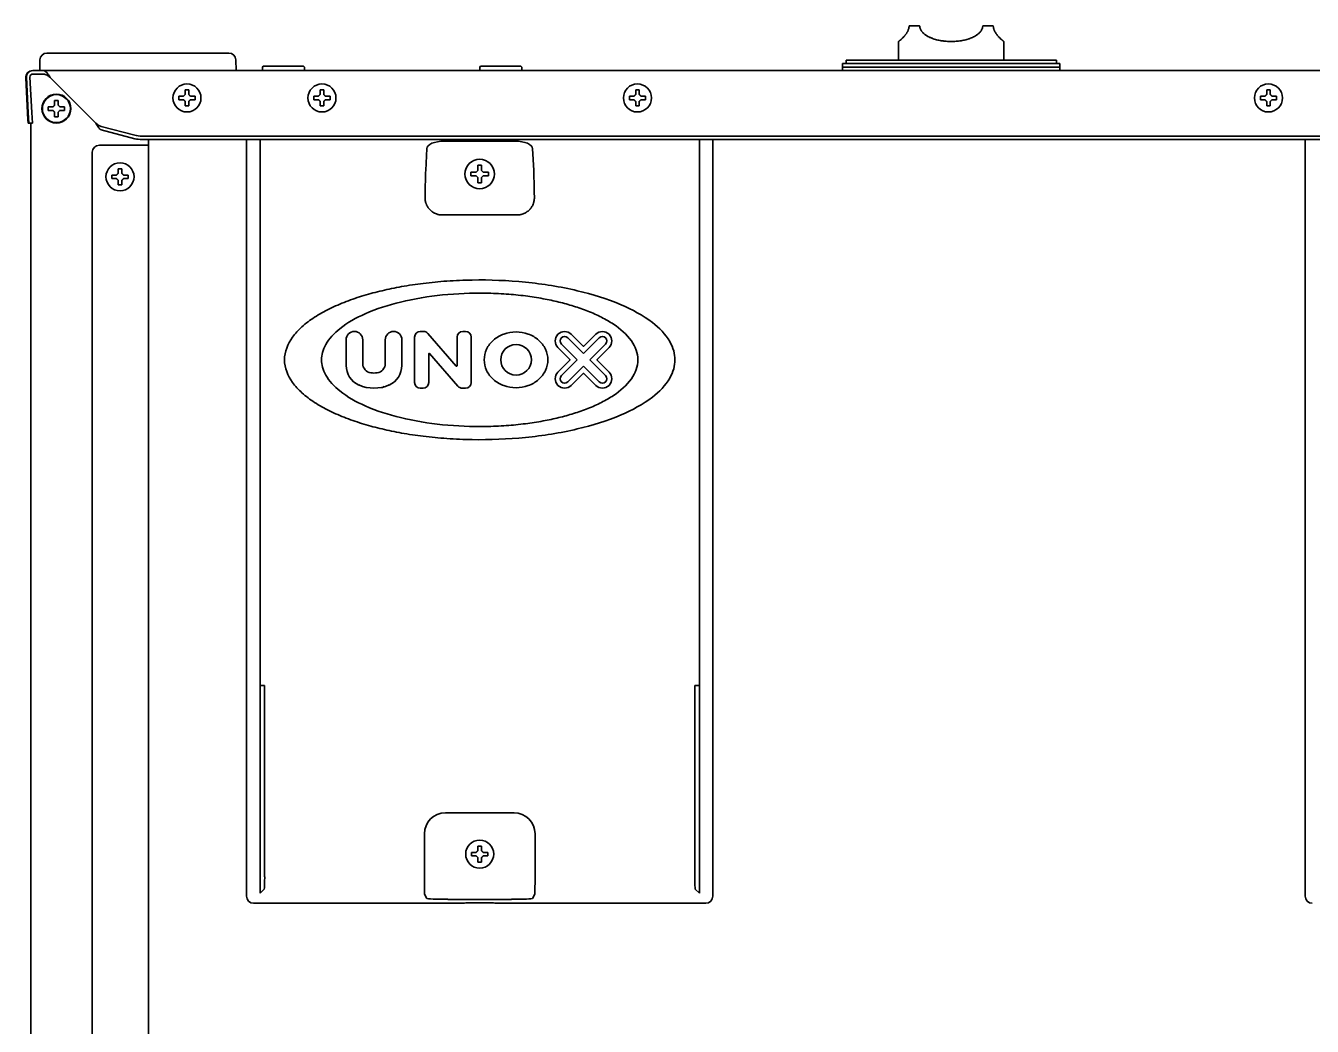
# Model space of a CAD drawing. Extents: x 5809 to 10669, y -850 to 3886.
# Drawn here: x 5819.1 to 6186.1, y 2135.7 to 2421.1 of the extents above; entities that cross this region are included whole.
import ezdxf

# ---------------------------------------------------------------- set-up
doc = ezdxf.new("R2010")
doc.units = 0
doc.header["$LTSCALE"] = 5
doc.layers.add('1', color=7, linetype='CONTINUOUS', true_color=0xffffff)

msp = doc.modelspace()

# ---------------------------------------------------------------- linework, layer by layer
at = {"layer": '1', "color": 7, "linetype": 'Continuous', "lineweight": 35}
for p, q in [((6071.07, 2421.13), (6074.07, 2421.13)), ((6092.07, 2421.13), (6095.07, 2421.13)), ((6068.07, 2416.63), (6068.07, 2411.32)), ((6098.07, 2411.32), (6098.07, 2416.63)), ((5823.07, 2408.33), (5823.13, 2411.36)), ((5825.13, 2413.33), (5830.12, 2413.33)), ((5830.12, 2413.33), (5872.02, 2413.33)), ((5872.02, 2413.33), (5877.02, 2413.33)), ((5879.02, 2411.36), (5879.07, 2408.33)), ((6113.07, 2411.33), (6053.07, 2411.33)), ((6053.07, 2411.33), (6053.07, 2410.33)), ((6113.07, 2410.33), (6113.07, 2411.33)), ((5824.07, 2408.33), (5821.07, 2408.33)), ((6677.07, 2408.33), (5824.07, 2408.33)), ((5886.82, 2409.58), (5886.57, 2409.33)), ((5886.57, 2409.33), (5886.57, 2408.33)), ((5898.32, 2409.58), (5886.82, 2409.58)), ((5898.57, 2409.33), (5898.32, 2409.58)), ((5898.57, 2408.33), (5898.57, 2409.33)), ((5948.82, 2409.58), (5948.57, 2409.33)), ((5948.57, 2409.33), (5948.57, 2408.33)), ((5960.32, 2409.58), (5948.82, 2409.58)), ((5960.57, 2409.33), (5960.32, 2409.58)), ((5960.57, 2408.33), (5960.57, 2409.33)), ((6083.07, 2410.33), (6052.07, 2410.33)), ((6052.07, 2410.33), (6052.07, 2409.33)), ((6052.07, 2409.33), (6052.07, 2408.33)), ((6052.07, 2409.33), (6083.07, 2409.33)), ((6114.07, 2410.33), (6083.07, 2410.33)), ((6114.07, 2409.33), (6083.07, 2409.33)), ((6114.07, 2409.33), (6114.07, 2410.33)), ((6114.07, 2408.33), (6114.07, 2409.33)), ((5819.08, 2406.22), (5819.7, 2394.32)), ((5819.27, 2406.43), (5819.8, 2396.32)), ((5820.27, 2406.48), (5820.8, 2396.37)), ((5824.07, 2407.33), (5821.07, 2407.33)), ((5826.07, 2406.33), (5839.07, 2393.33)), ((5862.77, 2400.53), (5862.77, 2401.03)), ((5862.77, 2400.03), (5862.77, 2400.53)), ((5867.37, 2401.03), (5867.37, 2400.53)), ((5867.37, 2400.53), (5867.37, 2400.03)), ((5901.27, 2400.53), (5901.27, 2401.03)), ((5901.27, 2400.03), (5901.27, 2400.53)), ((5905.87, 2401.03), (5905.87, 2400.53)), ((5905.87, 2400.53), (5905.87, 2400.03)), ((5991.27, 2400.53), (5991.27, 2401.03)), ((5991.27, 2400.03), (5991.27, 2400.53)), ((5995.87, 2401.03), (5995.87, 2400.53)), ((5995.87, 2400.53), (5995.87, 2400.03)), ((6171.27, 2400.53), (6171.27, 2401.03)), ((6171.27, 2400.03), (6171.27, 2400.53)), ((6175.87, 2401.03), (6175.87, 2400.53)), ((6175.87, 2400.53), (6175.87, 2400.03)), ((5825.52, 2397.48), (5825.52, 2397.98)), ((5825.52, 2396.98), (5825.52, 2397.48)), ((5830.12, 2397.98), (5830.12, 2397.48)), ((5830.12, 2397.48), (5830.12, 2396.98)), ((5819.75, 2393.33), (5819.7, 2394.32)), ((5819.75, 2393.33), (5819.96, 2393.34)), ((5819.96, 2393.33), (5819.8, 2396.32)), ((5820.96, 2393.38), (5819.96, 2393.33)), ((5820.57, 2393.35), (5820.57, 1373.93)), ((5820.8, 2396.37), (5820.96, 2393.38)), ((5850.19, 2389.88), (5840.61, 2392.36)), ((5850.19, 2388.91), (5840.61, 2391.39)), ((6648.83, 2389.65), (5852.32, 2389.65)), ((5840.07, 2387.03), (5853.07, 2387.03)), ((6648.83, 2388.69), (5852.32, 2388.69)), ((5854.07, 2387.03), (5853.07, 2387.03)), ((5854.07, 2388.68), (5854.07, 1387.03)), ((5882.07, 2388.69), (5882.07, 2172.82)), ((5885.92, 2388.69), (5885.92, 2232.89)), ((5933.17, 2379.87), (5933.47, 2386.07)), ((5958.68, 2388.21), (5938.47, 2388.21)), ((5963.68, 2386.07), (5963.97, 2379.87)), ((6011.23, 2388.69), (6011.23, 2232.89)), ((6015.07, 2388.69), (6015.07, 2172.82)), ((6184.07, 2388.69), (6184.07, 2172.82)), ((5838.07, 2385.03), (5838.07, 1376.53)), ((5843.67, 2378.03), (5843.67, 2378.53)), ((5848.27, 2378.53), (5848.27, 2378.03)), ((5946.07, 2379.33), (5947.57, 2379.33)), ((5946.07, 2378.83), (5946.07, 2379.33)), ((5946.07, 2378.33), (5946.07, 2378.83)), ((5947.57, 2378.33), (5946.07, 2378.33)), ((5947.57, 2379.33), (5948.07, 2379.83)), ((5948.07, 2377.83), (5947.57, 2378.33)), ((5948.07, 2379.83), (5948.07, 2381.33)), ((5948.07, 2381.33), (5949.07, 2381.33)), ((5949.07, 2381.33), (5949.07, 2379.83)), ((5949.07, 2379.83), (5949.57, 2379.33)), ((5949.57, 2378.33), (5949.07, 2377.83)), ((5949.57, 2379.33), (5951.07, 2379.33)), ((5951.07, 2378.33), (5949.57, 2378.33)), ((5951.07, 2379.33), (5951.07, 2378.83)), ((5951.07, 2378.83), (5951.07, 2378.33)), ((5843.67, 2377.53), (5843.67, 2378.03)), ((5848.27, 2378.03), (5848.27, 2377.53)), ((5948.07, 2376.33), (5948.07, 2377.83)), ((5949.07, 2376.33), (5948.07, 2376.33)), ((5949.07, 2377.83), (5949.07, 2376.33)), ((5959.25, 2367.15), (5937.9, 2367.15)), ((5910.48, 2331.55), (5910.48, 2324.2)), ((5915.19, 2324.79), (5915.19, 2331.55)), ((5921.65, 2331.55), (5921.65, 2324.79)), ((5926.36, 2324.2), (5926.36, 2331.55)), ((5930, 2332.29), (5930, 2319.37)), ((5932.55, 2333.9), (5931.61, 2333.9)), ((5941.88, 2324.02), (5933.77, 2333.35)), ((5942.11, 2332.29), (5942.11, 2324.11)), ((5944.53, 2333.9), (5943.73, 2333.9)), ((5946.15, 2319.37), (5946.15, 2332.29)), ((5973.71, 2332.12), (5978.18, 2327.64)), ((5978.09, 2329.73), (5974.7, 2333.11)), ((5978.18, 2327.64), (5982.66, 2332.12)), ((5981.66, 2333.11), (5978.28, 2329.73)), ((5934.04, 2319.37), (5934.04, 2327.55)), ((5934.27, 2327.64), (5942.38, 2318.31)), ((5970.9, 2329.31), (5974.28, 2325.92)), ((5976.37, 2325.83), (5971.89, 2330.3)), ((5984.48, 2330.3), (5980, 2325.83)), ((5982.09, 2325.92), (5985.47, 2329.31)), ((5974.28, 2325.73), (5970.9, 2322.35)), ((5971.89, 2321.35), (5976.37, 2325.83)), ((5978.18, 2324.01), (5973.71, 2319.53)), ((5982.66, 2319.53), (5978.18, 2324.01)), ((5980, 2325.83), (5984.48, 2321.35)), ((5985.47, 2322.35), (5982.09, 2325.73)), ((5974.7, 2318.54), (5978.09, 2321.92)), ((5978.28, 2321.92), (5981.66, 2318.54)), ((5931.61, 2317.75), (5932.42, 2317.75)), ((5943.6, 2317.75), (5944.53, 2317.75)), ((5885.92, 2232.89), (5885.92, 2173.67)), ((5887.23, 2232.89), (5885.92, 2232.89)), ((5887.23, 2178.37), (5887.23, 2232.89)), ((6009.91, 2178.37), (6009.91, 2232.89)), ((6009.91, 2232.89), (6011.23, 2232.89)), ((6011.23, 2232.89), (6011.23, 2173.67)), ((5938.79, 2196.61), (5958.36, 2196.61)), ((5932.79, 2178.37), (5932.79, 2190.61)), ((5964.36, 2190.61), (5964.36, 2178.37)), ((5946.27, 2184.83), (5946.27, 2185.33)), ((5946.27, 2184.33), (5946.27, 2184.83)), ((5950.87, 2185.33), (5950.87, 2184.83)), ((5950.87, 2184.83), (5950.87, 2184.33)), ((5885.92, 2173.67), (5887.11, 2174.87)), ((5933.47, 2172.17), (5932.87, 2173.37)), ((5964.27, 2173.37), (5963.68, 2172.17)), ((6011.23, 2173.67), (6010.03, 2174.87)), ((5942.24, 2170.83), (5884.07, 2170.83)), ((5957.68, 2171.93), (5939.47, 2171.93)), ((5952.07, 2170.9), (5945.07, 2170.9)), ((6013.07, 2170.83), (5954.9, 2170.83))]:
    msp.add_line(p, q, dxfattribs=at)
for centre, radius in [((5865.07, 2400.53), 4), ((5903.57, 2400.53), 4), ((5993.57, 2400.53), 4), ((6173.57, 2400.53), 4), ((5827.82, 2397.48), 4.13), ((5827.82, 2397.48), 4), ((5845.97, 2378.03), 4), ((5958.94, 2325.83), 4.37), ((5948.57, 2184.83), 4)]:
    msp.add_circle(centre, radius, dxfattribs=at)
for centre, radius, start, end in [((5825.13, 2411.33), 2, 90, 179), ((5877.02, 2411.33), 2, 1, 90), ((5821.07, 2406.33), 2, 90, 183), ((5821.07, 2406.53), 1.8, 90, 183), ((5821.07, 2406.53), 0.8, 90, 183), ((5840.07, 2385.03), 2, 90, 180), ((5948.57, 2378.83), 4.2, 0, 180), ((5948.57, 2378.83), 4.2, 180, 0), ((5912.84, 2331.55), 2.36, 0, 180), ((5924.01, 2331.55), 2.36, 0, 180), ((5931.61, 2332.29), 1.62, 90, 180), ((5932.55, 2332.29), 1.62, 41, 90), ((5943.73, 2332.29), 1.62, 90, 180), ((5944.53, 2332.29), 1.62, 0, 90), ((5972.8, 2331.21), 2.69, 45, 225), ((5972.8, 2331.21), 1.29, 45, 225), ((5983.57, 2331.21), 2.69, 315, 135), ((5983.57, 2331.21), 1.29, 315, 135), ((5934.17, 2327.55), 0.135, 41, 180), ((5978.18, 2329.82), 0.135, 225, 315), ((5916.54, 2324.2), 6.06, 180, 246.4218), ((5917.88, 2324.79), 2.69, 180, 262.3377), ((5918.96, 2324.79), 2.69, 277.6623, 0), ((5920.31, 2324.2), 6.06, 293.5782, 0), ((5941.98, 2324.11), 0.135, 221, 0), ((5974.19, 2325.83), 0.135, 315, 45), ((5982.18, 2325.83), 0.135, 135, 225), ((5918.42, 2328.79), 6.73, 262.3377, 277.6623), ((5972.8, 2320.44), 2.69, 135, 315), ((5972.8, 2320.44), 1.29, 135, 315), ((5978.18, 2321.83), 0.135, 45, 135), ((5983.57, 2320.44), 2.69, 225, 45), ((5983.57, 2320.44), 1.29, 225, 45), ((5918.42, 2328.52), 10.77, 246.4218, 293.5782), ((5931.61, 2319.37), 1.62, 180, 270), ((5932.42, 2319.37), 1.62, 270, 0), ((5943.6, 2319.37), 1.62, 221, 270), ((5944.53, 2319.37), 1.62, 270, 0)]:
    msp.add_arc(centre, radius, start, end, dxfattribs=at)
for centre, major_axis, ratio, start_param, end_param in [((5852.32, 2390.43), (-3, 0), 0.258819, 0.785398, 1.570796), ((5852.32, 2389.46), (-3, 0), 0.258819, 0.785398, 1.570796), ((5938.47, 2386.03), (5, 0), 0.436764, 1.570796, 3.124139), ((5958.68, 2386.03), (-5, 0), 0.436764, 3.159046, 4.712389), ((5933.35, 2352.62), (0, 29), 0.017455, 0.349066, 0.828488), ((5963.8, 2352.62), (0, 29), 0.017455, -0.828488, -0.349066), ((5938.79, 2190.61), (-4.24, 4.24), 0.999594, -0.785246, 0.785246), ((5958.36, 2190.61), (4.24, 4.24), 0.999594, 5.497939, 7.068431), ((5932.87, 2178.37), (0, 5), 0.017455, 1.570796, 3.106686), ((5964.27, 2178.37), (0, 5), 0.017455, 3.176499, 4.712389), ((6010.04, 2178.37), (0, 3.5), 0.034921, 1.570796, 3.106686), ((5884.07, 2172.83), (1.42, 1.42), 0.998783, 2.356803, 3.926382), ((6013.07, 2172.83), (-1.42, 1.42), 0.998783, 2.356803, 3.926382), ((6186.07, 2172.83), (1.42, 1.42), 0.998783, 2.356803, 3.926382), ((5939.47, 2172.18), (6, 0), 0.040741, 3.159046, 4.712389), ((5942.24, 2170.88), (1.5, 0), 0.034921, 4.712389, 5.943348), ((5945.07, 2170.84), (1.5, 0), 0.034921, 1.570796, 2.801756), ((5952.07, 2170.84), (-1.5, 0), 0.034921, 3.48143, 4.712389), ((5954.9, 2170.88), (-1.5, 0), 0.034921, 0.339837, 1.570796), ((5957.68, 2172.18), (-6, 0), 0.040741, 1.570796, 3.124139)]:
    msp.add_ellipse(centre, major_axis=major_axis, ratio=ratio, start_param=start_param, end_param=end_param, dxfattribs=at)
at = {"layer": '1', "color": 7, "linetype": 'Continuous', "lineweight": 35, "extrusion": (0, 0, -1)}
msp.add_ellipse((5887.11, 2178.37), major_axis=(0, 3.5), ratio=0.034921, start_param=1.570796, end_param=3.106686, dxfattribs=at)
at = {"layer": '1', "color": 7, "linetype": 'Continuous', "lineweight": 35}
for points, knots in [([(6071.07, 2421.13), (6071.07, 2421.07), (6071.07, 2421.01), (6071.06, 2420.89), (6071.06, 2420.83), (6071.04, 2420.65), (6071.02, 2420.54), (6070.97, 2420.31), (6070.93, 2420.21), (6070.86, 2420), (6070.83, 2419.9), (6070.77, 2419.78), (6070.76, 2419.76), (6070.74, 2419.71), (6070.73, 2419.69), (6070.7, 2419.62), (6070.68, 2419.57), (6070.61, 2419.44), (6070.56, 2419.36), (6070.47, 2419.19), (6070.42, 2419.12), (6070.32, 2418.97), (6070.27, 2418.89), (6070.2, 2418.79), (6070.17, 2418.76), (6070.12, 2418.69), (6070.1, 2418.66), (6070.02, 2418.56), (6069.97, 2418.5), (6069.87, 2418.38), (6069.82, 2418.32), (6069.73, 2418.21), (6069.68, 2418.15), (6069.44, 2417.89), (6069.27, 2417.71), (6069.06, 2417.51), (6069.02, 2417.47), (6068.94, 2417.4), (6068.83, 2417.29), (6068.73, 2417.2), (6068.54, 2417.02), (6068.43, 2416.93), (6068.32, 2416.83), (6068.29, 2416.81), (6068.26, 2416.78), (6068.24, 2416.77), (6068.23, 2416.76), (6068.19, 2416.72), (6068.13, 2416.68), (6068.1, 2416.65), (6068.08, 2416.63), (6068.07, 2416.63), (6068.07, 2416.63)], [0, 0, 0, 0, 0.015661, 0.015661, 0.031322, 0.031322, 0.062644, 0.062644, 0.093966, 0.093966, 0.125288, 0.125288, 0.133118, 0.133118, 0.140949, 0.140949, 0.15661, 0.15661, 0.187932, 0.187932, 0.219254, 0.219254, 0.250576, 0.250576, 0.266237, 0.266237, 0.281898, 0.281898, 0.31322, 0.31322, 0.344542, 0.344542, 0.375864, 0.375864, 0.501151, 0.501151, 0.532473, 0.532473, 0.563795, 0.626439, 0.626439, 0.751727, 0.751727, 0.783049, 0.79871, 0.79871, 0.814371, 0.814371, 0.877015, 0.939659, 0.939659, 1, 1, 1, 1]), ([(6092.07, 2421.13), (6092.07, 2421.07), (6092.07, 2421.01), (6092.06, 2420.89), (6092.05, 2420.83), (6092.03, 2420.65), (6092, 2420.54), (6091.93, 2420.31), (6091.88, 2420.2), (6091.79, 2420), (6091.73, 2419.9), (6091.65, 2419.75), (6091.61, 2419.71), (6091.55, 2419.62), (6091.52, 2419.57), (6091.42, 2419.44), (6091.35, 2419.35), (6091.2, 2419.19), (6091.13, 2419.11), (6090.97, 2418.96), (6090.89, 2418.89), (6090.76, 2418.79), (6090.72, 2418.75), (6090.64, 2418.69), (6090.59, 2418.65), (6090.46, 2418.56), (6090.37, 2418.49), (6090.1, 2418.31), (6089.92, 2418.2), (6089.54, 2417.99), (6089.34, 2417.89), (6088.94, 2417.71), (6088.74, 2417.63), (6088.42, 2417.51), (6088.32, 2417.47), (6088.11, 2417.39), (6088, 2417.36), (6087.67, 2417.26), (6087.46, 2417.19), (6086.8, 2417.02), (6086.35, 2416.93), (6085.66, 2416.81), (6085.43, 2416.78), (6085.08, 2416.74), (6084.9, 2416.72), (6084.73, 2416.7), (6084.61, 2416.69), (6084.55, 2416.69), (6084.02, 2416.64), (6083.54, 2416.63), (6082.6, 2416.63), (6082.13, 2416.64), (6081.42, 2416.7), (6081.19, 2416.72), (6080.84, 2416.77), (6080.72, 2416.78), (6080.49, 2416.82), (6080.37, 2416.83), (6079.8, 2416.93), (6079.35, 2417.02), (6078.69, 2417.19), (6078.47, 2417.26), (6078.04, 2417.39), (6077.83, 2417.47), (6077.52, 2417.58), (6077.42, 2417.62), (6077.21, 2417.71), (6077.11, 2417.75), (6076.81, 2417.89), (6076.61, 2417.99), (6076.32, 2418.15), (6076.23, 2418.2), (6076.04, 2418.31), (6075.95, 2418.37), (6075.77, 2418.49), (6075.68, 2418.56), (6075.55, 2418.65), (6075.51, 2418.69), (6075.42, 2418.75), (6075.38, 2418.79), (6075.26, 2418.89), (6075.18, 2418.96), (6075.02, 2419.11), (6074.94, 2419.19), (6074.8, 2419.35), (6074.73, 2419.44), (6074.63, 2419.57), (6074.59, 2419.62), (6074.53, 2419.71), (6074.5, 2419.75), (6074.41, 2419.9), (6074.36, 2420), (6074.29, 2420.15), (6074.26, 2420.2), (6074.23, 2420.29), (6074.22, 2420.31), (6074.2, 2420.37), (6074.19, 2420.4), (6074.15, 2420.54), (6074.12, 2420.65), (6074.09, 2420.83), (6074.09, 2420.89), (6074.08, 2420.98), (6074.08, 2421.01), (6074.07, 2421.07), (6074.07, 2421.1), (6074.07, 2421.13)], [0, 0, 0, 0, 0.007812, 0.007812, 0.015625, 0.015625, 0.03125, 0.03125, 0.046875, 0.046875, 0.0625, 0.0625, 0.070312, 0.070312, 0.078125, 0.078125, 0.09375, 0.09375, 0.109375, 0.109375, 0.125, 0.125, 0.132812, 0.132812, 0.140625, 0.140625, 0.15625, 0.15625, 0.1875, 0.1875, 0.21875, 0.21875, 0.25, 0.25, 0.265625, 0.265625, 0.28125, 0.28125, 0.3125, 0.3125, 0.375, 0.375, 0.40625, 0.40625, 0.421875, 0.429687, 0.429687, 0.4375, 0.4375, 0.5, 0.5, 0.5625, 0.5625, 0.59375, 0.59375, 0.609375, 0.609375, 0.625, 0.625, 0.6875, 0.6875, 0.71875, 0.71875, 0.75, 0.75, 0.765625, 0.765625, 0.78125, 0.78125, 0.8125, 0.8125, 0.828125, 0.828125, 0.84375, 0.84375, 0.859375, 0.859375, 0.867187, 0.867187, 0.875, 0.875, 0.890625, 0.890625, 0.90625, 0.90625, 0.921875, 0.921875, 0.929688, 0.929688, 0.9375, 0.9375, 0.953125, 0.953125, 0.960938, 0.960938, 0.964844, 0.964844, 0.96875, 0.96875, 0.984375, 0.984375, 0.992188, 0.992188, 0.996094, 0.996094, 1, 1, 1, 1]), ([(6098.07, 2416.63), (6098.07, 2416.63), (6098.05, 2416.64), (6097.98, 2416.7), (6097.95, 2416.72), (6097.89, 2416.78), (6097.85, 2416.81), (6097.78, 2416.87), (6097.75, 2416.9), (6097.71, 2416.93), (6097.68, 2416.96), (6097.67, 2416.97), (6097.6, 2417.03), (6097.48, 2417.13), (6097.35, 2417.26), (6097.2, 2417.4), (6097.13, 2417.47), (6096.96, 2417.63), (6096.88, 2417.71), (6096.7, 2417.89), (6096.61, 2417.99), (6096.49, 2418.12), (6096.47, 2418.15), (6096.42, 2418.2), (6096.4, 2418.23), (6096.32, 2418.32), (6096.27, 2418.37), (6096.13, 2418.55), (6096.03, 2418.68), (6095.9, 2418.86), (6095.88, 2418.89), (6095.83, 2418.97), (6095.8, 2419), (6095.73, 2419.12), (6095.68, 2419.19), (6095.58, 2419.36), (6095.54, 2419.44), (6095.45, 2419.61), (6095.4, 2419.71), (6095.35, 2419.83), (6095.34, 2419.85), (6095.32, 2419.9), (6095.29, 2419.97), (6095.26, 2420.05), (6095.21, 2420.2), (6095.18, 2420.31), (6095.14, 2420.48), (6095.13, 2420.54), (6095.11, 2420.65), (6095.1, 2420.71), (6095.08, 2420.89), (6095.07, 2421.01), (6095.07, 2421.13)], [0, 0, 0, 0, 0.124495, 0.124495, 0.187031, 0.187031, 0.249567, 0.249567, 0.280835, 0.296469, 0.296469, 0.312103, 0.312103, 0.374639, 0.437175, 0.437175, 0.499711, 0.499711, 0.562247, 0.562247, 0.624783, 0.624783, 0.640418, 0.640418, 0.656052, 0.656052, 0.68732, 0.68732, 0.749856, 0.749856, 0.76549, 0.76549, 0.781124, 0.781124, 0.812392, 0.812392, 0.84366, 0.84366, 0.874928, 0.874928, 0.882745, 0.882745, 0.890562, 0.906196, 0.906196, 0.937464, 0.937464, 0.953098, 0.953098, 0.968732, 0.968732, 1, 1, 1, 1]), ([(5826.07, 2406.33), (5825.99, 2406.39), (5825.91, 2406.46), (5825.74, 2406.59), (5825.66, 2406.65), (5825.49, 2406.77), (5825.41, 2406.83), (5825.24, 2406.94), (5825.16, 2406.99), (5824.99, 2407.08), (5824.91, 2407.12), (5824.74, 2407.19), (5824.66, 2407.22), (5824.49, 2407.28), (5824.41, 2407.29), (5824.24, 2407.32), (5824.16, 2407.33), (5824.07, 2407.33)], [0, 0, 0, 0, 0.125, 0.125, 0.25, 0.25, 0.375, 0.375, 0.5, 0.5, 0.625, 0.625, 0.75, 0.75, 0.875, 0.875, 1, 1, 1, 1]), ([(5862.77, 2401.03), (5862.98, 2401.03), (5863.19, 2401.03), (5863.51, 2401.03), (5863.62, 2401.03), (5863.84, 2401.03), (5863.96, 2401.03), (5864.07, 2401.03)], [0, 0, 0, 0, 0.5, 0.5, 0.75, 0.75, 1, 1, 1, 1]), ([(5865.57, 2402.83), (5865.57, 2402.62), (5865.57, 2402.41), (5865.57, 2402.09), (5865.57, 2401.98), (5865.57, 2401.75), (5865.57, 2401.64), (5865.57, 2401.53)], [0, 0, 0, 0, 0.5, 0.5, 0.75, 0.75, 1, 1, 1, 1]), ([(5901.27, 2401.03), (5901.48, 2401.03), (5901.69, 2401.03), (5902.01, 2401.03), (5902.12, 2401.03), (5902.34, 2401.03), (5902.46, 2401.03), (5902.57, 2401.03)], [0, 0, 0, 0, 0.5, 0.5, 0.75, 0.75, 1, 1, 1, 1]), ([(5904.07, 2402.83), (5904.07, 2402.62), (5904.07, 2402.41), (5904.07, 2402.09), (5904.07, 2401.98), (5904.07, 2401.75), (5904.07, 2401.64), (5904.07, 2401.53)], [0, 0, 0, 0, 0.5, 0.5, 0.75, 0.75, 1, 1, 1, 1]), ([(5991.27, 2401.03), (5991.48, 2401.03), (5991.69, 2401.03), (5992.01, 2401.03), (5992.12, 2401.03), (5992.34, 2401.03), (5992.46, 2401.03), (5992.57, 2401.03)], [0, 0, 0, 0, 0.5, 0.5, 0.75, 0.75, 1, 1, 1, 1]), ([(5994.07, 2402.83), (5994.07, 2402.62), (5994.07, 2402.41), (5994.07, 2402.09), (5994.07, 2401.98), (5994.07, 2401.75), (5994.07, 2401.64), (5994.07, 2401.53)], [0, 0, 0, 0, 0.5, 0.5, 0.75, 0.75, 1, 1, 1, 1]), ([(6171.27, 2401.03), (6171.48, 2401.03), (6171.69, 2401.03), (6172.01, 2401.03), (6172.12, 2401.03), (6172.34, 2401.03), (6172.46, 2401.03), (6172.57, 2401.03)], [0, 0, 0, 0, 0.5, 0.5, 0.75, 0.75, 1, 1, 1, 1]), ([(6174.07, 2402.83), (6174.07, 2402.62), (6174.07, 2402.41), (6174.07, 2402.09), (6174.07, 2401.98), (6174.07, 2401.75), (6174.07, 2401.64), (6174.07, 2401.53)], [0, 0, 0, 0, 0.5, 0.5, 0.75, 0.75, 1, 1, 1, 1]), ([(5825.52, 2397.98), (5825.73, 2397.98), (5825.94, 2397.98), (5826.26, 2397.98), (5826.37, 2397.98), (5826.59, 2397.98), (5826.71, 2397.98), (5826.82, 2397.98)], [0, 0, 0, 0, 0.5, 0.5, 0.75, 0.75, 1, 1, 1, 1]), ([(5828.32, 2399.78), (5828.32, 2399.57), (5828.32, 2399.36), (5828.32, 2399.04), (5828.32, 2398.93), (5828.32, 2398.7), (5828.32, 2398.59), (5828.32, 2398.48)], [0, 0, 0, 0, 0.5, 0.5, 0.75, 0.75, 1, 1, 1, 1]), ([(5830.12, 2396.98), (5829.92, 2396.98), (5829.71, 2396.98), (5829.39, 2396.98), (5829.28, 2396.98), (5829.05, 2396.98), (5828.94, 2396.98), (5828.82, 2396.98)], [0, 0, 0, 0, 0.5, 0.5, 0.75, 0.75, 1, 1, 1, 1]), ([(5864.57, 2398.23), (5864.57, 2398.43), (5864.57, 2398.64), (5864.57, 2398.96), (5864.57, 2399.07), (5864.57, 2399.3), (5864.57, 2399.41), (5864.57, 2399.53)], [0, 0, 0, 0, 0.5, 0.5, 0.75, 0.75, 1, 1, 1, 1]), ([(5867.37, 2400.03), (5867.17, 2400.03), (5866.96, 2400.03), (5866.64, 2400.03), (5866.53, 2400.03), (5866.3, 2400.03), (5866.19, 2400.03), (5866.07, 2400.03)], [0, 0, 0, 0, 0.5, 0.5, 0.75, 0.75, 1, 1, 1, 1]), ([(5903.07, 2398.23), (5903.07, 2398.43), (5903.07, 2398.64), (5903.07, 2398.96), (5903.07, 2399.07), (5903.07, 2399.3), (5903.07, 2399.41), (5903.07, 2399.53)], [0, 0, 0, 0, 0.5, 0.5, 0.75, 0.75, 1, 1, 1, 1]), ([(5905.87, 2400.03), (5905.67, 2400.03), (5905.46, 2400.03), (5905.14, 2400.03), (5905.03, 2400.03), (5904.8, 2400.03), (5904.69, 2400.03), (5904.57, 2400.03)], [0, 0, 0, 0, 0.5, 0.5, 0.75, 0.75, 1, 1, 1, 1]), ([(5993.07, 2398.23), (5993.07, 2398.43), (5993.07, 2398.64), (5993.07, 2398.96), (5993.07, 2399.07), (5993.07, 2399.3), (5993.07, 2399.41), (5993.07, 2399.53)], [0, 0, 0, 0, 0.5, 0.5, 0.75, 0.75, 1, 1, 1, 1]), ([(5995.87, 2400.03), (5995.67, 2400.03), (5995.46, 2400.03), (5995.14, 2400.03), (5995.03, 2400.03), (5994.8, 2400.03), (5994.69, 2400.03), (5994.57, 2400.03)], [0, 0, 0, 0, 0.5, 0.5, 0.75, 0.75, 1, 1, 1, 1]), ([(6173.07, 2398.23), (6173.07, 2398.43), (6173.07, 2398.64), (6173.07, 2398.96), (6173.07, 2399.07), (6173.07, 2399.3), (6173.07, 2399.41), (6173.07, 2399.53)], [0, 0, 0, 0, 0.5, 0.5, 0.75, 0.75, 1, 1, 1, 1]), ([(6175.87, 2400.03), (6175.67, 2400.03), (6175.46, 2400.03), (6175.14, 2400.03), (6175.03, 2400.03), (6174.8, 2400.03), (6174.69, 2400.03), (6174.57, 2400.03)], [0, 0, 0, 0, 0.5, 0.5, 0.75, 0.75, 1, 1, 1, 1]), ([(5827.32, 2395.18), (5827.32, 2395.38), (5827.32, 2395.59), (5827.32, 2395.91), (5827.32, 2396.02), (5827.32, 2396.25), (5827.32, 2396.36), (5827.32, 2396.48)], [0, 0, 0, 0, 0.5, 0.5, 0.75, 0.75, 1, 1, 1, 1]), ([(5840.61, 2391.39), (5840.54, 2391.42), (5840.48, 2391.46), (5840.35, 2391.55), (5840.29, 2391.6), (5840.16, 2391.72), (5840.1, 2391.79), (5839.97, 2391.94), (5839.9, 2392.02), (5839.78, 2392.2), (5839.71, 2392.29), (5839.58, 2392.48), (5839.52, 2392.58), (5839.39, 2392.79), (5839.33, 2392.89), (5839.2, 2393.11), (5839.14, 2393.22), (5839.07, 2393.33)], [0, 0, 0, 0, 0.125, 0.125, 0.25, 0.25, 0.375, 0.375, 0.5, 0.5, 0.625, 0.625, 0.75, 0.75, 0.875, 0.875, 1, 1, 1, 1]), ([(5843.67, 2378.53), (5843.88, 2378.53), (5844.09, 2378.53), (5844.41, 2378.53), (5844.52, 2378.53), (5844.74, 2378.53), (5844.86, 2378.53), (5844.97, 2378.53)], [0, 0, 0, 0, 0.5, 0.5, 0.75, 0.75, 1, 1, 1, 1]), ([(5846.47, 2380.33), (5846.47, 2380.12), (5846.47, 2379.91), (5846.47, 2379.59), (5846.47, 2379.48), (5846.47, 2379.25), (5846.47, 2379.14), (5846.47, 2379.03)], [0, 0, 0, 0, 0.5, 0.5, 0.75, 0.75, 1, 1, 1, 1]), ([(5845.47, 2375.73), (5845.47, 2375.93), (5845.47, 2376.14), (5845.47, 2376.46), (5845.47, 2376.57), (5845.47, 2376.8), (5845.47, 2376.91), (5845.47, 2377.03)], [0, 0, 0, 0, 0.5, 0.5, 0.75, 0.75, 1, 1, 1, 1]), ([(5848.27, 2377.53), (5848.07, 2377.53), (5847.86, 2377.53), (5847.54, 2377.53), (5847.43, 2377.53), (5847.2, 2377.53), (5847.09, 2377.53), (5846.97, 2377.53)], [0, 0, 0, 0, 0.5, 0.5, 0.75, 0.75, 1, 1, 1, 1]), ([(5937.9, 2367.15), (5937.85, 2367.15), (5937.8, 2367.15), (5937.7, 2367.15), (5937.56, 2367.16), (5937.41, 2367.17), (5937.13, 2367.21), (5936.94, 2367.24), (5936.66, 2367.31), (5936.57, 2367.33), (5936.43, 2367.37), (5936.39, 2367.39), (5936.3, 2367.42), (5936.25, 2367.43), (5936.03, 2367.51), (5935.86, 2367.59), (5935.53, 2367.75), (5935.37, 2367.84), (5935.18, 2367.97), (5935.14, 2367.99), (5935.07, 2368.05), (5934.96, 2368.12), (5934.85, 2368.2), (5934.65, 2368.37), (5934.52, 2368.49), (5934.29, 2368.73), (5934.17, 2368.85), (5934.04, 2369.01), (5934.02, 2369.05), (5933.97, 2369.11), (5933.94, 2369.15), (5933.87, 2369.24), (5933.83, 2369.31), (5933.7, 2369.51), (5933.62, 2369.65), (5933.47, 2369.92), (5933.41, 2370.06), (5933.32, 2370.26), (5933.3, 2370.33), (5933.26, 2370.44), (5933.25, 2370.47), (5933.22, 2370.54), (5933.21, 2370.58), (5933.16, 2370.75), (5933.12, 2370.89), (5933.06, 2371.16), (5933.04, 2371.3), (5932.98, 2371.7), (5932.97, 2371.96), (5932.97, 2372.23)], [0, 0, 0, 0, 0.015625, 0.015625, 0.03125, 0.0625, 0.0625, 0.125, 0.125, 0.15625, 0.15625, 0.171875, 0.171875, 0.1875, 0.1875, 0.25, 0.25, 0.3125, 0.3125, 0.328125, 0.328125, 0.34375, 0.375, 0.375, 0.4375, 0.4375, 0.5, 0.5, 0.515625, 0.515625, 0.53125, 0.53125, 0.5625, 0.5625, 0.625, 0.625, 0.6875, 0.6875, 0.71875, 0.71875, 0.734375, 0.734375, 0.75, 0.75, 0.8125, 0.8125, 0.875, 0.875, 1, 1, 1, 1]), ([(5964.17, 2372.23), (5964.17, 2372.16), (5964.17, 2372.09), (5964.17, 2371.96), (5964.17, 2371.9), (5964.16, 2371.7), (5964.14, 2371.56), (5964.11, 2371.3), (5964.08, 2371.16), (5964.02, 2370.89), (5963.99, 2370.75), (5963.92, 2370.54), (5963.9, 2370.47), (5963.86, 2370.37), (5963.85, 2370.34), (5963.82, 2370.27), (5963.81, 2370.23), (5963.74, 2370.06), (5963.67, 2369.92), (5963.53, 2369.65), (5963.45, 2369.51), (5963.28, 2369.25), (5963.18, 2369.11), (5963.05, 2368.95), (5963.03, 2368.92), (5962.97, 2368.86), (5962.94, 2368.82), (5962.86, 2368.73), (5962.8, 2368.67), (5962.62, 2368.49), (5962.49, 2368.37), (5962.22, 2368.15), (5962.08, 2368.04), (5961.91, 2367.93), (5961.89, 2367.92), (5961.85, 2367.9), (5961.83, 2367.88), (5961.77, 2367.85), (5961.65, 2367.78), (5961.53, 2367.71), (5961.29, 2367.59), (5961.12, 2367.52), (5960.77, 2367.39), (5960.58, 2367.33), (5960.35, 2367.28), (5960.3, 2367.26), (5960.21, 2367.25), (5960.07, 2367.22), (5959.92, 2367.2), (5959.64, 2367.16), (5959.44, 2367.15), (5959.25, 2367.15)], [0, 0, 0, 0, 0.03125, 0.03125, 0.0625, 0.0625, 0.125, 0.125, 0.1875, 0.1875, 0.25, 0.25, 0.28125, 0.28125, 0.296875, 0.296875, 0.3125, 0.3125, 0.375, 0.375, 0.4375, 0.4375, 0.5, 0.5, 0.515625, 0.515625, 0.53125, 0.53125, 0.5625, 0.5625, 0.625, 0.625, 0.6875, 0.6875, 0.695313, 0.695313, 0.703125, 0.703125, 0.71875, 0.75, 0.75, 0.8125, 0.8125, 0.875, 0.875, 0.890625, 0.890625, 0.90625, 0.9375, 0.9375, 1, 1, 1, 1]), ([(6004.26, 2325.83), (6004.26, 2326.68), (6004, 2328.5), (6002.28, 2332.46), (5997.29, 2337.41), (5988.17, 2342.24), (5975.89, 2346.02), (5961.59, 2348.27), (5949.09, 2348.77), (5939.35, 2348.36), (5932.62, 2347.71), (5927.37, 2346.92), (5923.47, 2346.17), (5920.75, 2345.57), (5918.12, 2344.91), (5914.68, 2343.94), (5910.5, 2342.53), (5905.77, 2340.49), (5901.51, 2338.13), (5897.91, 2335.44), (5894.38, 2331.73), (5892.89, 2328.11), (5892.89, 2325.83)], [0, 0, 0, 0, 0.019941, 0.042354, 0.099604, 0.179479, 0.281703, 0.398223, 0.516716, 0.573001, 0.625808, 0.674436, 0.697057, 0.718516, 0.739445, 0.760411, 0.802011, 0.842362, 0.880468, 0.915456, 0.946829, 1, 1, 1, 1]), ([(5903.45, 2325.83), (5903.45, 2326.54), (5903.66, 2328.06), (5905.05, 2331.35), (5909.07, 2335.49), (5916.47, 2339.54), (5926.43, 2342.7), (5938.02, 2344.58), (5948.15, 2345), (5956.05, 2344.65), (5961.5, 2344.11), (5965.76, 2343.46), (5968.92, 2342.83), (5971.12, 2342.33), (5973.25, 2341.77), (5976.04, 2340.96), (5979.43, 2339.78), (5983.27, 2338.08), (5987.65, 2335.55), (5992.01, 2331.93), (5993.7, 2327.72), (5993.7, 2325.83)], [0, 0, 0, 0, 0.020426, 0.043294, 0.101168, 0.181166, 0.283064, 0.398962, 0.516733, 0.572675, 0.625172, 0.673535, 0.696042, 0.717401, 0.73824, 0.759127, 0.800607, 0.840911, 0.879072, 0.945685, 1, 1, 1, 1]), ([(5968.02, 2325.83), (5968.02, 2326.87), (5967.52, 2329.01), (5965.46, 2331.65), (5962.45, 2333.37), (5958.94, 2333.97), (5955.43, 2333.37), (5952.41, 2331.65), (5950.35, 2329.01), (5949.85, 2326.87), (5949.85, 2325.83)], [0, 0, 0, 0, 0.117152, 0.239047, 0.367351, 0.5, 0.632649, 0.760953, 0.882848, 1, 1, 1, 1]), ([(5892.89, 2325.83), (5892.89, 2323.55), (5894.38, 2319.92), (5897.91, 2316.22), (5901.51, 2313.52), (5905.77, 2311.16), (5910.5, 2309.13), (5914.68, 2307.72), (5918.12, 2306.74), (5920.75, 2306.08), (5923.47, 2305.48), (5927.37, 2304.73), (5932.62, 2303.94), (5939.35, 2303.3), (5949.09, 2302.89), (5961.59, 2303.38), (5975.89, 2305.63), (5988.17, 2309.41), (5997.29, 2314.24), (6002.28, 2319.2), (6004, 2323.15), (6004.26, 2324.97), (6004.26, 2325.83)], [0, 0, 0, 0, 0.053171, 0.084544, 0.119532, 0.157638, 0.197989, 0.239589, 0.260555, 0.281484, 0.302943, 0.325564, 0.374192, 0.426999, 0.483284, 0.601777, 0.718297, 0.820521, 0.900396, 0.957646, 0.980059, 1, 1, 1, 1]), ([(5993.7, 2325.83), (5993.7, 2323.93), (5992.01, 2319.72), (5987.65, 2316.1), (5983.27, 2313.57), (5979.43, 2311.87), (5976.04, 2310.69), (5973.25, 2309.88), (5971.12, 2309.33), (5968.92, 2308.82), (5965.76, 2308.2), (5961.5, 2307.54), (5956.05, 2307), (5948.15, 2306.66), (5938.02, 2307.07), (5926.43, 2308.95), (5916.47, 2312.11), (5909.07, 2316.16), (5905.05, 2320.31), (5903.66, 2323.6), (5903.45, 2325.11), (5903.45, 2325.83)], [0, 0, 0, 0, 0.054315, 0.120928, 0.159089, 0.199393, 0.240873, 0.26176, 0.282599, 0.303958, 0.326465, 0.374828, 0.427325, 0.483267, 0.601038, 0.716936, 0.818834, 0.898832, 0.956706, 0.979574, 1, 1, 1, 1]), ([(5949.85, 2325.83), (5949.85, 2324.79), (5950.35, 2322.64), (5952.41, 2320.01), (5955.43, 2318.28), (5958.94, 2317.68), (5962.45, 2318.28), (5965.46, 2320.01), (5967.52, 2322.64), (5968.02, 2324.79), (5968.02, 2325.83)], [0, 0, 0, 0, 0.117152, 0.239047, 0.367351, 0.5, 0.632649, 0.760953, 0.882848, 1, 1, 1, 1]), ([(5920.89, 2317.9), (5920.9, 2317.9), (5920.9, 2317.91), (5920.91, 2317.93), (5920.93, 2317.94), (5920.94, 2317.96), (5920.95, 2317.98), (5920.96, 2317.99), (5920.98, 2318.01), (5920.99, 2318.03), (5921.01, 2318.05), (5921.02, 2318.07), (5921.04, 2318.09), (5921.05, 2318.1), (5921.07, 2318.12), (5921.08, 2318.15), (5921.1, 2318.17), (5921.12, 2318.19), (5921.13, 2318.21), (5921.15, 2318.23), (5921.17, 2318.26), (5921.19, 2318.28), (5921.2, 2318.3), (5921.21, 2318.31), (5921.21, 2318.31)], [0, 0, 0, 0, 0.039034, 0.0789, 0.119602, 0.161139, 0.203514, 0.246728, 0.290781, 0.335676, 0.381414, 0.427994, 0.475419, 0.52369, 0.572806, 0.622769, 0.67358, 0.72524, 0.777749, 0.831107, 0.885317, 0.940377, 0.99629, 1, 1, 1, 1]), ([(5946.27, 2185.33), (5946.48, 2185.33), (5946.69, 2185.33), (5947.01, 2185.33), (5947.12, 2185.33), (5947.34, 2185.33), (5947.46, 2185.33), (5947.57, 2185.33)], [0, 0, 0, 0, 0.5, 0.5, 0.75, 0.75, 1, 1, 1, 1]), ([(5948.07, 2182.53), (5948.07, 2182.73), (5948.07, 2182.94), (5948.07, 2183.26), (5948.07, 2183.37), (5948.07, 2183.6), (5948.07, 2183.71), (5948.07, 2183.83)], [0, 0, 0, 0, 0.5, 0.5, 0.75, 0.75, 1, 1, 1, 1]), ([(5949.07, 2187.13), (5949.07, 2186.92), (5949.07, 2186.71), (5949.07, 2186.39), (5949.07, 2186.28), (5949.07, 2186.05), (5949.07, 2185.94), (5949.07, 2185.83)], [0, 0, 0, 0, 0.5, 0.5, 0.75, 0.75, 1, 1, 1, 1]), ([(5950.87, 2184.33), (5950.67, 2184.33), (5950.46, 2184.33), (5950.14, 2184.33), (5950.03, 2184.33), (5949.8, 2184.33), (5949.69, 2184.33), (5949.57, 2184.33)], [0, 0, 0, 0, 0.5, 0.5, 0.75, 0.75, 1, 1, 1, 1])]:
    msp.add_open_spline(points, degree=3, knots=knots, dxfattribs=at)
for points in [[(5826.07, 2406.33), (5825.85, 2406.68), (5825.41, 2407.37), (5824.74, 2408.14), (5824.3, 2408.33), (5824.07, 2408.33)], [(5864.07, 2401.03), (5864.1, 2401.05), (5864.14, 2401.1), (5864.22, 2401.17), (5864.29, 2401.24), (5864.36, 2401.31), (5864.43, 2401.38), (5864.5, 2401.45), (5864.55, 2401.5), (5864.57, 2401.53)], [(5864.57, 2401.53), (5864.57, 2401.58), (5864.57, 2401.69), (5864.57, 2401.85), (5864.57, 2402.01), (5864.57, 2402.16), (5864.57, 2402.32), (5864.57, 2402.47), (5864.57, 2402.64), (5864.57, 2402.76), (5864.57, 2402.83)], [(5864.57, 2402.83), (5864.74, 2402.83), (5865.07, 2402.83), (5865.41, 2402.83), (5865.57, 2402.83)], [(5865.57, 2401.53), (5865.6, 2401.5), (5865.65, 2401.45), (5865.72, 2401.38), (5865.8, 2401.3), (5865.87, 2401.23), (5865.93, 2401.16), (5866, 2401.1), (5866.05, 2401.05), (5866.07, 2401.03)], [(5866.07, 2401.03), (5866.13, 2401.03), (5866.24, 2401.03), (5866.4, 2401.03), (5866.56, 2401.03), (5866.71, 2401.03), (5866.86, 2401.03), (5867.02, 2401.03), (5867.19, 2401.03), (5867.31, 2401.03), (5867.37, 2401.03)], [(5902.57, 2401.03), (5902.6, 2401.05), (5902.64, 2401.1), (5902.72, 2401.17), (5902.79, 2401.24), (5902.86, 2401.31), (5902.93, 2401.38), (5903, 2401.45), (5903.05, 2401.5), (5903.07, 2401.53)], [(5903.07, 2401.53), (5903.07, 2401.58), (5903.07, 2401.69), (5903.07, 2401.85), (5903.07, 2402.01), (5903.07, 2402.16), (5903.07, 2402.32), (5903.07, 2402.47), (5903.07, 2402.64), (5903.07, 2402.76), (5903.07, 2402.83)], [(5903.07, 2402.83), (5903.24, 2402.83), (5903.57, 2402.83), (5903.91, 2402.83), (5904.07, 2402.83)], [(5904.07, 2401.53), (5904.1, 2401.5), (5904.15, 2401.45), (5904.22, 2401.38), (5904.3, 2401.3), (5904.37, 2401.23), (5904.43, 2401.16), (5904.5, 2401.1), (5904.55, 2401.05), (5904.57, 2401.03)], [(5904.57, 2401.03), (5904.63, 2401.03), (5904.74, 2401.03), (5904.9, 2401.03), (5905.06, 2401.03), (5905.21, 2401.03), (5905.36, 2401.03), (5905.52, 2401.03), (5905.69, 2401.03), (5905.81, 2401.03), (5905.87, 2401.03)], [(5992.57, 2401.03), (5992.6, 2401.05), (5992.64, 2401.1), (5992.72, 2401.17), (5992.79, 2401.24), (5992.86, 2401.31), (5992.93, 2401.38), (5993, 2401.45), (5993.05, 2401.5), (5993.07, 2401.53)], [(5993.07, 2401.53), (5993.07, 2401.58), (5993.07, 2401.69), (5993.07, 2401.85), (5993.07, 2402.01), (5993.07, 2402.16), (5993.07, 2402.32), (5993.07, 2402.47), (5993.07, 2402.64), (5993.07, 2402.76), (5993.07, 2402.83)], [(5993.07, 2402.83), (5993.24, 2402.83), (5993.57, 2402.83), (5993.91, 2402.83), (5994.07, 2402.83)], [(5994.07, 2401.53), (5994.1, 2401.5), (5994.15, 2401.45), (5994.22, 2401.38), (5994.3, 2401.3), (5994.37, 2401.23), (5994.43, 2401.16), (5994.5, 2401.1), (5994.55, 2401.05), (5994.57, 2401.03)], [(5994.57, 2401.03), (5994.63, 2401.03), (5994.74, 2401.03), (5994.9, 2401.03), (5995.06, 2401.03), (5995.21, 2401.03), (5995.36, 2401.03), (5995.52, 2401.03), (5995.69, 2401.03), (5995.81, 2401.03), (5995.87, 2401.03)], [(6172.57, 2401.03), (6172.6, 2401.05), (6172.64, 2401.1), (6172.72, 2401.17), (6172.79, 2401.24), (6172.86, 2401.31), (6172.93, 2401.38), (6173, 2401.45), (6173.05, 2401.5), (6173.07, 2401.53)], [(6173.07, 2401.53), (6173.07, 2401.58), (6173.07, 2401.69), (6173.07, 2401.85), (6173.07, 2402.01), (6173.07, 2402.16), (6173.07, 2402.32), (6173.07, 2402.47), (6173.07, 2402.64), (6173.07, 2402.76), (6173.07, 2402.83)], [(6173.07, 2402.83), (6173.24, 2402.83), (6173.57, 2402.83), (6173.91, 2402.83), (6174.07, 2402.83)], [(6174.07, 2401.53), (6174.1, 2401.5), (6174.15, 2401.45), (6174.22, 2401.38), (6174.3, 2401.3), (6174.37, 2401.23), (6174.43, 2401.16), (6174.5, 2401.1), (6174.55, 2401.05), (6174.57, 2401.03)], [(6174.57, 2401.03), (6174.63, 2401.03), (6174.74, 2401.03), (6174.9, 2401.03), (6175.06, 2401.03), (6175.21, 2401.03), (6175.36, 2401.03), (6175.52, 2401.03), (6175.69, 2401.03), (6175.81, 2401.03), (6175.87, 2401.03)], [(5826.82, 2396.98), (5826.77, 2396.98), (5826.66, 2396.98), (5826.5, 2396.98), (5826.34, 2396.98), (5826.18, 2396.98), (5826.03, 2396.98), (5825.88, 2396.98), (5825.71, 2396.98), (5825.59, 2396.98), (5825.52, 2396.98)], [(5826.82, 2397.98), (5826.85, 2398), (5826.89, 2398.05), (5826.97, 2398.12), (5827.04, 2398.19), (5827.11, 2398.26), (5827.18, 2398.33), (5827.25, 2398.4), (5827.3, 2398.45), (5827.32, 2398.48)], [(5827.32, 2396.48), (5827.3, 2396.5), (5827.25, 2396.55), (5827.17, 2396.63), (5827.1, 2396.7), (5827.03, 2396.77), (5826.96, 2396.84), (5826.89, 2396.91), (5826.85, 2396.95), (5826.82, 2396.98)], [(5827.32, 2398.48), (5827.32, 2398.53), (5827.32, 2398.64), (5827.32, 2398.8), (5827.32, 2398.96), (5827.32, 2399.11), (5827.32, 2399.27), (5827.32, 2399.42), (5827.32, 2399.59), (5827.32, 2399.71), (5827.32, 2399.78)], [(5827.32, 2399.78), (5827.49, 2399.78), (5827.82, 2399.78), (5828.16, 2399.78), (5828.32, 2399.78)], [(5828.32, 2398.48), (5828.35, 2398.45), (5828.4, 2398.4), (5828.47, 2398.33), (5828.55, 2398.25), (5828.62, 2398.18), (5828.68, 2398.11), (5828.75, 2398.05), (5828.8, 2398), (5828.82, 2397.98)], [(5828.82, 2396.98), (5828.8, 2396.95), (5828.75, 2396.9), (5828.68, 2396.83), (5828.61, 2396.76), (5828.54, 2396.69), (5828.47, 2396.62), (5828.39, 2396.55), (5828.35, 2396.5), (5828.32, 2396.48)], [(5828.82, 2397.98), (5828.88, 2397.98), (5828.99, 2397.98), (5829.15, 2397.98), (5829.31, 2397.98), (5829.46, 2397.98), (5829.61, 2397.98), (5829.77, 2397.98), (5829.94, 2397.98), (5830.06, 2397.98), (5830.12, 2397.98)], [(5864.07, 2400.03), (5864.02, 2400.03), (5863.91, 2400.03), (5863.75, 2400.03), (5863.59, 2400.03), (5863.43, 2400.03), (5863.28, 2400.03), (5863.13, 2400.03), (5862.96, 2400.03), (5862.84, 2400.03), (5862.77, 2400.03)], [(5864.57, 2399.53), (5864.55, 2399.55), (5864.5, 2399.6), (5864.42, 2399.68), (5864.35, 2399.75), (5864.28, 2399.82), (5864.21, 2399.89), (5864.14, 2399.96), (5864.1, 2400), (5864.07, 2400.03)], [(5865.57, 2398.23), (5865.41, 2398.23), (5865.07, 2398.23), (5864.74, 2398.23), (5864.57, 2398.23)], [(5866.07, 2400.03), (5866.05, 2400), (5866, 2399.95), (5865.93, 2399.88), (5865.86, 2399.81), (5865.79, 2399.74), (5865.72, 2399.67), (5865.64, 2399.6), (5865.6, 2399.55), (5865.57, 2399.53)], [(5865.57, 2399.53), (5865.57, 2399.47), (5865.57, 2399.36), (5865.57, 2399.2), (5865.57, 2399.04), (5865.57, 2398.89), (5865.57, 2398.74), (5865.57, 2398.58), (5865.57, 2398.41), (5865.57, 2398.29), (5865.57, 2398.23)], [(5902.57, 2400.03), (5902.52, 2400.03), (5902.41, 2400.03), (5902.25, 2400.03), (5902.09, 2400.03), (5901.93, 2400.03), (5901.78, 2400.03), (5901.63, 2400.03), (5901.46, 2400.03), (5901.34, 2400.03), (5901.27, 2400.03)], [(5903.07, 2399.53), (5903.05, 2399.55), (5903, 2399.6), (5902.92, 2399.68), (5902.85, 2399.75), (5902.78, 2399.82), (5902.71, 2399.89), (5902.64, 2399.96), (5902.6, 2400), (5902.57, 2400.03)], [(5904.07, 2398.23), (5903.91, 2398.23), (5903.57, 2398.23), (5903.24, 2398.23), (5903.07, 2398.23)], [(5904.57, 2400.03), (5904.55, 2400), (5904.5, 2399.95), (5904.43, 2399.88), (5904.36, 2399.81), (5904.29, 2399.74), (5904.22, 2399.67), (5904.14, 2399.6), (5904.1, 2399.55), (5904.07, 2399.53)], [(5904.07, 2399.53), (5904.07, 2399.47), (5904.07, 2399.36), (5904.07, 2399.2), (5904.07, 2399.04), (5904.07, 2398.89), (5904.07, 2398.74), (5904.07, 2398.58), (5904.07, 2398.41), (5904.07, 2398.29), (5904.07, 2398.23)], [(5992.57, 2400.03), (5992.52, 2400.03), (5992.41, 2400.03), (5992.25, 2400.03), (5992.09, 2400.03), (5991.93, 2400.03), (5991.78, 2400.03), (5991.63, 2400.03), (5991.46, 2400.03), (5991.34, 2400.03), (5991.27, 2400.03)], [(5993.07, 2399.53), (5993.05, 2399.55), (5993, 2399.6), (5992.92, 2399.68), (5992.85, 2399.75), (5992.78, 2399.82), (5992.71, 2399.89), (5992.64, 2399.96), (5992.6, 2400), (5992.57, 2400.03)], [(5994.07, 2398.23), (5993.91, 2398.23), (5993.57, 2398.23), (5993.24, 2398.23), (5993.07, 2398.23)], [(5994.57, 2400.03), (5994.55, 2400), (5994.5, 2399.95), (5994.43, 2399.88), (5994.36, 2399.81), (5994.29, 2399.74), (5994.22, 2399.67), (5994.14, 2399.6), (5994.1, 2399.55), (5994.07, 2399.53)], [(5994.07, 2399.53), (5994.07, 2399.47), (5994.07, 2399.36), (5994.07, 2399.2), (5994.07, 2399.04), (5994.07, 2398.89), (5994.07, 2398.74), (5994.07, 2398.58), (5994.07, 2398.41), (5994.07, 2398.29), (5994.07, 2398.23)], [(6172.57, 2400.03), (6172.52, 2400.03), (6172.41, 2400.03), (6172.25, 2400.03), (6172.09, 2400.03), (6171.93, 2400.03), (6171.78, 2400.03), (6171.63, 2400.03), (6171.46, 2400.03), (6171.34, 2400.03), (6171.27, 2400.03)], [(6173.07, 2399.53), (6173.05, 2399.55), (6173, 2399.6), (6172.92, 2399.68), (6172.85, 2399.75), (6172.78, 2399.82), (6172.71, 2399.89), (6172.64, 2399.96), (6172.6, 2400), (6172.57, 2400.03)], [(6174.07, 2398.23), (6173.91, 2398.23), (6173.57, 2398.23), (6173.24, 2398.23), (6173.07, 2398.23)], [(6174.57, 2400.03), (6174.55, 2400), (6174.5, 2399.95), (6174.43, 2399.88), (6174.36, 2399.81), (6174.29, 2399.74), (6174.22, 2399.67), (6174.14, 2399.6), (6174.1, 2399.55), (6174.07, 2399.53)], [(6174.07, 2399.53), (6174.07, 2399.47), (6174.07, 2399.36), (6174.07, 2399.2), (6174.07, 2399.04), (6174.07, 2398.89), (6174.07, 2398.74), (6174.07, 2398.58), (6174.07, 2398.41), (6174.07, 2398.29), (6174.07, 2398.23)], [(5828.32, 2395.18), (5828.16, 2395.18), (5827.82, 2395.18), (5827.49, 2395.18), (5827.32, 2395.18)], [(5828.32, 2396.48), (5828.32, 2396.42), (5828.32, 2396.31), (5828.32, 2396.15), (5828.32, 2395.99), (5828.32, 2395.84), (5828.32, 2395.69), (5828.32, 2395.53), (5828.32, 2395.36), (5828.32, 2395.24), (5828.32, 2395.18)], [(5840.61, 2392.36), (5840.44, 2392.4), (5840.1, 2392.54), (5839.58, 2392.89), (5839.24, 2393.18), (5839.07, 2393.33)], [(5844.97, 2378.53), (5845, 2378.55), (5845.04, 2378.6), (5845.12, 2378.67), (5845.19, 2378.74), (5845.26, 2378.81), (5845.33, 2378.88), (5845.4, 2378.95), (5845.45, 2379), (5845.47, 2379.03)], [(5845.47, 2379.03), (5845.47, 2379.08), (5845.47, 2379.19), (5845.47, 2379.35), (5845.47, 2379.51), (5845.47, 2379.66), (5845.47, 2379.82), (5845.47, 2379.97), (5845.47, 2380.14), (5845.47, 2380.26), (5845.47, 2380.33)], [(5845.47, 2380.33), (5845.64, 2380.33), (5845.97, 2380.33), (5846.31, 2380.33), (5846.47, 2380.33)], [(5846.47, 2379.03), (5846.5, 2379), (5846.55, 2378.95), (5846.62, 2378.88), (5846.7, 2378.8), (5846.77, 2378.73), (5846.83, 2378.66), (5846.9, 2378.6), (5846.95, 2378.55), (5846.97, 2378.53)], [(5846.97, 2378.53), (5847.03, 2378.53), (5847.14, 2378.53), (5847.3, 2378.53), (5847.46, 2378.53), (5847.61, 2378.53), (5847.76, 2378.53), (5847.92, 2378.53), (5848.09, 2378.53), (5848.21, 2378.53), (5848.27, 2378.53)], [(5844.97, 2377.53), (5844.92, 2377.53), (5844.81, 2377.53), (5844.65, 2377.53), (5844.49, 2377.53), (5844.33, 2377.53), (5844.18, 2377.53), (5844.03, 2377.53), (5843.86, 2377.53), (5843.74, 2377.53), (5843.67, 2377.53)], [(5845.47, 2377.03), (5845.45, 2377.05), (5845.4, 2377.1), (5845.32, 2377.18), (5845.25, 2377.25), (5845.18, 2377.32), (5845.11, 2377.39), (5845.04, 2377.46), (5845, 2377.5), (5844.97, 2377.53)], [(5846.47, 2375.73), (5846.31, 2375.73), (5845.97, 2375.73), (5845.64, 2375.73), (5845.47, 2375.73)], [(5846.97, 2377.53), (5846.95, 2377.5), (5846.9, 2377.45), (5846.83, 2377.38), (5846.76, 2377.31), (5846.69, 2377.24), (5846.62, 2377.17), (5846.54, 2377.1), (5846.5, 2377.05), (5846.47, 2377.03)], [(5846.47, 2377.03), (5846.47, 2376.97), (5846.47, 2376.86), (5846.47, 2376.7), (5846.47, 2376.54), (5846.47, 2376.39), (5846.47, 2376.24), (5846.47, 2376.08), (5846.47, 2375.91), (5846.47, 2375.79), (5846.47, 2375.73)], [(5947.57, 2184.33), (5947.52, 2184.33), (5947.41, 2184.33), (5947.25, 2184.33), (5947.09, 2184.33), (5946.93, 2184.33), (5946.78, 2184.33), (5946.63, 2184.33), (5946.46, 2184.33), (5946.34, 2184.33), (5946.27, 2184.33)], [(5947.57, 2185.33), (5947.6, 2185.35), (5947.64, 2185.4), (5947.72, 2185.47), (5947.79, 2185.54), (5947.86, 2185.61), (5947.93, 2185.68), (5948, 2185.75), (5948.05, 2185.8), (5948.07, 2185.83)], [(5948.07, 2183.83), (5948.05, 2183.85), (5948, 2183.9), (5947.92, 2183.98), (5947.85, 2184.05), (5947.78, 2184.12), (5947.71, 2184.19), (5947.64, 2184.26), (5947.6, 2184.3), (5947.57, 2184.33)], [(5948.07, 2185.83), (5948.07, 2185.88), (5948.07, 2185.99), (5948.07, 2186.15), (5948.07, 2186.31), (5948.07, 2186.46), (5948.07, 2186.62), (5948.07, 2186.77), (5948.07, 2186.94), (5948.07, 2187.06), (5948.07, 2187.13)], [(5948.07, 2187.13), (5948.24, 2187.13), (5948.57, 2187.13), (5948.91, 2187.13), (5949.07, 2187.13)], [(5949.07, 2185.83), (5949.1, 2185.8), (5949.15, 2185.75), (5949.22, 2185.68), (5949.3, 2185.6), (5949.37, 2185.53), (5949.43, 2185.46), (5949.5, 2185.4), (5949.55, 2185.35), (5949.57, 2185.33)], [(5949.57, 2184.33), (5949.55, 2184.3), (5949.5, 2184.25), (5949.43, 2184.18), (5949.36, 2184.11), (5949.29, 2184.04), (5949.22, 2183.97), (5949.14, 2183.9), (5949.1, 2183.85), (5949.07, 2183.83)], [(5949.07, 2183.83), (5949.07, 2183.77), (5949.07, 2183.66), (5949.07, 2183.5), (5949.07, 2183.34), (5949.07, 2183.19), (5949.07, 2183.04), (5949.07, 2182.88), (5949.07, 2182.71), (5949.07, 2182.59), (5949.07, 2182.53)], [(5949.57, 2185.33), (5949.63, 2185.33), (5949.74, 2185.33), (5949.9, 2185.33), (5950.06, 2185.33), (5950.21, 2185.33), (5950.36, 2185.33), (5950.52, 2185.33), (5950.69, 2185.33), (5950.81, 2185.33), (5950.87, 2185.33)], [(5949.07, 2182.53), (5948.91, 2182.53), (5948.57, 2182.53), (5948.24, 2182.53), (5948.07, 2182.53)]]:
    msp.add_open_spline(points, degree=3, dxfattribs=at)

doc.saveas('drawing.dxf')
